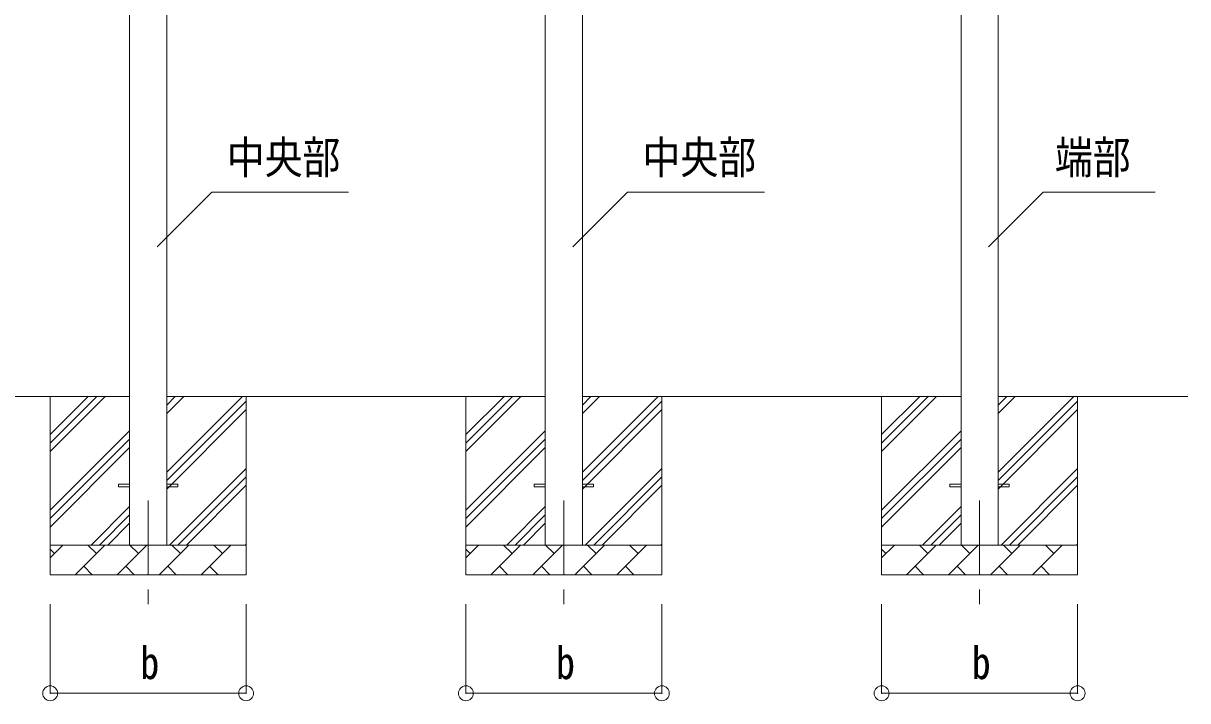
# Model space of a CAD drawing. Units: millimetres at full size, sheet at 1:50; details may follow other scales. Extents: x -14053 to 14053, y -9700 to 9700.
# Drawn here: x 4466 to 8388, y -183 to 2097 of the extents above; entities that cross this region are included whole.
import ezdxf
from ezdxf.enums import TextEntityAlignment as Align

# ---------------------------------------------------------------- set-up
doc = ezdxf.new("R2010")
doc.units = ezdxf.units.MM
doc.header["$LTSCALE"] = 50
doc.header["$PDMODE"] = 32
doc.header["$PDSIZE"] = 50
doc.linetypes.add('CHAIN1', pattern=[8, 5, -1, 1, -1])
for name, color, linetype, lineweight in [('0-2_建具', 4, 'Continuous', 9), ('0-3_階段', 7, 'CHAIN1', 9), ('0-4_設備', 7, 'Continuous', 9), ('0-7_ハッチ', 7, 'Continuous', 9), ('0-8_外構', 6, 'Continuous', 9)]:
    doc.layers.add(name, color=color, linetype=linetype, lineweight=lineweight)
doc.styles.add('ＭＳ ゴシック', font='')
doc.styles.get('ＭＳ ゴシック').set_extended_font_data('MS Gothic')

msp = doc.modelspace()

# ---------------------------------------------------------------- linework, layer by layer
at = {"layer": '0-2_建具'}
for p, q in [((7624.41, 3333.56), (7624.41, 341.06)), ((7749.41, 341.06), (7749.41, 3333.56)), ((6224.41, 3286.9), (6224.41, 341.06)), ((6349.41, 341.06), (6349.41, 3286.9)), ((4824.41, 3240.23), (4824.41, 341.06)), ((4949.41, 341.06), (4949.41, 3240.23)), ((4786.91, 545.56), (4824.41, 545.56)), ((4786.91, 536.56), (4786.91, 545.56)), ((4786.91, 536.56), (4824.41, 536.56)), ((4949.41, 545.56), (4986.91, 545.56)), ((4949.41, 536.56), (4986.91, 536.56)), ((4986.91, 536.56), (4986.91, 545.56)), ((6186.91, 545.56), (6224.41, 545.56)), ((6186.91, 536.56), (6186.91, 545.56)), ((6186.91, 536.56), (6224.41, 536.56)), ((6349.41, 545.56), (6386.91, 545.56)), ((6349.41, 536.56), (6386.91, 536.56)), ((6386.91, 536.56), (6386.91, 545.56)), ((7586.91, 545.56), (7624.41, 545.56)), ((7586.91, 536.56), (7586.91, 545.56)), ((7586.91, 536.56), (7624.41, 536.56)), ((7749.41, 545.56), (7786.91, 545.56)), ((7749.41, 536.56), (7786.91, 536.56)), ((7786.91, 536.56), (7786.91, 545.56))]:
    msp.add_line(p, q, dxfattribs=at)
at = {"layer": '0-3_階段'}
for p, q in [((4886.91, 491.06), (4886.91, 142.06)), ((6286.91, 491.06), (6286.91, 142.06)), ((7686.91, 491.06), (7686.91, 142.06))]:
    msp.add_line(p, q, dxfattribs=at)
at = {"layer": '0-4_設備'}
for p, q in [((4824.41, 841.06), (3549.41, 841.06)), ((4556.91, 841.06), (4556.91, 241.06)), ((4556.91, 656.01), (4741.96, 841.06)), ((4556.91, 684.3), (4713.67, 841.06)), ((4556.91, 712.58), (4685.39, 841.06)), ((6224.41, 841.06), (4949.41, 841.06)), ((4949.41, 585.97), (5204.51, 841.06)), ((4949.41, 783.96), (5006.52, 841.06)), ((4949.41, 812.24), (4978.23, 841.06)), ((4949.41, 557.68), (5216.91, 825.18)), ((5216.91, 841.06), (5216.91, 241.06)), ((5956.91, 841.06), (5956.91, 241.06)), ((5956.91, 656.01), (6141.96, 841.06)), ((5956.91, 684.3), (6113.67, 841.06)), ((5956.91, 712.58), (6085.39, 841.06)), ((7624.41, 841.06), (6349.41, 841.06)), ((6349.41, 585.97), (6604.51, 841.06)), ((6349.41, 783.96), (6406.52, 841.06)), ((6349.41, 812.24), (6378.23, 841.06)), ((6349.41, 557.68), (6616.91, 825.18)), ((6616.91, 841.06), (6616.91, 241.06)), ((7356.91, 841.06), (7356.91, 241.06)), ((7356.91, 656.01), (7541.96, 841.06)), ((7356.91, 684.3), (7513.67, 841.06)), ((7356.91, 712.58), (7485.39, 841.06)), ((8387.79, 841.06), (7749.41, 841.06)), ((7749.41, 585.97), (8004.51, 841.06)), ((7749.41, 783.96), (7806.52, 841.06)), ((7749.41, 812.24), (7778.23, 841.06)), ((7749.41, 557.68), (8016.91, 825.18)), ((8016.91, 841.06), (8016.91, 241.06)), ((4949.41, 529.4), (5216.91, 796.9)), ((6349.41, 529.4), (6616.91, 796.9)), ((7749.41, 529.4), (8016.91, 796.9)), ((4556.91, 458.02), (4824.41, 725.52)), ((5956.91, 458.02), (6224.41, 725.52)), ((7356.91, 458.02), (7624.41, 725.52)), ((4556.91, 429.74), (4824.41, 697.24)), ((4556.91, 401.46), (4824.41, 668.96)), ((5956.91, 429.74), (6224.41, 697.24)), ((5956.91, 401.46), (6224.41, 668.96)), ((7356.91, 429.74), (7624.41, 697.24)), ((7356.91, 401.46), (7624.41, 668.96)), ((4959.06, 341.06), (5216.91, 598.91)), ((6359.06, 341.06), (6616.91, 598.91)), ((7759.06, 341.06), (8016.91, 598.91)), ((4987.35, 341.06), (5216.91, 570.62)), ((6387.35, 341.06), (6616.91, 570.62)), ((7787.35, 341.06), (8016.91, 570.62)), ((5015.63, 341.06), (5216.91, 542.34)), ((6415.63, 341.06), (6616.91, 542.34)), ((7815.63, 341.06), (8016.91, 542.34)), ((4694.51, 341.06), (4824.41, 470.97)), ((6094.51, 341.06), (6224.41, 470.97)), ((7494.51, 341.06), (7624.41, 470.97)), ((4722.79, 341.06), (4824.41, 442.68)), ((6122.79, 341.06), (6224.41, 442.68)), ((7522.79, 341.06), (7624.41, 442.68)), ((4751.07, 341.06), (4824.41, 414.4)), ((6151.07, 341.06), (6224.41, 414.4)), ((7551.07, 341.06), (7624.41, 414.4)), ((4556.91, 341.06), (5216.91, 341.06)), ((4556.91, 298.17), (4599.8, 341.06)), ((4571.25, 312.51), (4556.91, 326.85)), ((4641.22, 241.06), (4741.22, 341.06)), ((4712.67, 312.51), (4684.11, 341.06)), ((4782.64, 241.06), (4882.64, 341.06)), ((4854.09, 312.51), (4825.54, 341.06)), ((4924.06, 241.06), (5024.06, 341.06)), ((4995.51, 312.51), (4966.96, 341.06)), ((5065.49, 241.06), (5165.49, 341.06)), ((5136.93, 312.51), (5108.38, 341.06)), ((5213.62, 341.06), (5216.91, 344.35)), ((5956.91, 341.06), (6616.91, 341.06)), ((5956.91, 298.17), (5999.8, 341.06)), ((5971.25, 312.51), (5956.91, 326.85)), ((6041.22, 241.06), (6141.22, 341.06)), ((6112.67, 312.51), (6084.11, 341.06)), ((6182.64, 241.06), (6282.64, 341.06)), ((6254.09, 312.51), (6225.54, 341.06)), ((6324.06, 241.06), (6424.06, 341.06)), ((6395.51, 312.51), (6366.96, 341.06)), ((6465.49, 241.06), (6565.49, 341.06)), ((6536.93, 312.51), (6508.38, 341.06)), ((6613.62, 341.06), (6616.91, 344.35)), ((7356.91, 341.06), (8016.91, 341.06)), ((7356.91, 298.17), (7399.8, 341.06)), ((7371.25, 312.51), (7356.91, 326.85)), ((7441.22, 241.06), (7541.22, 341.06)), ((7512.67, 312.51), (7484.11, 341.06)), ((7582.64, 241.06), (7682.64, 341.06)), ((7654.09, 312.51), (7625.54, 341.06)), ((7724.06, 241.06), (7824.06, 341.06)), ((7795.51, 312.51), (7766.96, 341.06)), ((7865.49, 241.06), (7965.49, 341.06)), ((7936.93, 312.51), (7908.38, 341.06)), ((8013.62, 341.06), (8016.91, 344.35)), ((5216.91, 241.06), (4556.91, 241.06)), ((4669.77, 269.62), (4698.33, 241.06)), ((4811.2, 269.62), (4839.75, 241.06)), ((4952.62, 269.62), (4981.17, 241.06)), ((5094.04, 269.62), (5122.59, 241.06)), ((6616.91, 241.06), (5956.91, 241.06)), ((6069.77, 269.62), (6098.33, 241.06)), ((6211.2, 269.62), (6239.75, 241.06)), ((6352.62, 269.62), (6381.17, 241.06)), ((6494.04, 269.62), (6522.59, 241.06)), ((8016.91, 241.06), (7356.91, 241.06)), ((7469.77, 269.62), (7498.33, 241.06)), ((7611.2, 269.62), (7639.75, 241.06)), ((7752.62, 269.62), (7781.17, 241.06)), ((7894.04, 269.62), (7922.59, 241.06))]:
    msp.add_line(p, q, dxfattribs=at)
at = {"layer": '0-7_ハッチ', "color": 6}
for p, q in [((5101.45, 1529.03), (4917.28, 1344.85)), ((5561.21, 1529.03), (5101.45, 1529.03)), ((6501.45, 1529.03), (6317.28, 1344.85)), ((6962.55, 1529.03), (6501.45, 1529.03))]:
    msp.add_line(p, q, dxfattribs=at)
msp.add_lwpolyline([(8278.2, 1529.03), (7901.45, 1529.03), (7717.28, 1344.85)], dxfattribs=at)
at = {"layer": '0-8_外構'}
for p, q in [((4556.91, -157.94), (4556.91, 142.06)), ((5216.91, -157.94), (5216.91, 142.06)), ((5956.91, -157.94), (5956.91, 142.06)), ((6616.91, -157.94), (6616.91, 142.06)), ((7356.91, -157.94), (7356.91, 142.06)), ((8016.91, -157.94), (8016.91, 142.06)), ((4556.91, -157.94), (5216.91, -157.94)), ((5956.91, -157.94), (6616.91, -157.94)), ((7356.91, -157.94), (8016.91, -157.94))]:
    msp.add_line(p, q, dxfattribs=at)
for p in [(4556.91, -157.94), (5216.91, -157.94), (5956.91, -157.94), (6616.91, -157.94), (7356.91, -157.94), (8016.91, -157.94)]:
    msp.add_point(p, dxfattribs=at)

# ---------------------------------------------------------------- texts
at = {"layer": '0-7_ハッチ', "style": 'ＭＳ ゴシック', "width": 0.85}
for s, p in [('中央部', (5151.58, 1557.82)), ('中央部', (6551.58, 1557.82)), ('端部', (7940.45, 1557.82))]:
    msp.add_text(s, height=110, dxfattribs=at).set_placement(p, align=Align.BOTTOM_LEFT)
at = {"layer": '0-8_外構', "color": 7, "style": 'ＭＳ ゴシック', "width": 0.85}
for p in [(4860.66, -142.94), (6260.66, -142.94), (7660.66, -142.94)]:
    msp.add_text('b', height=110, dxfattribs=at).set_placement(p, align=Align.BOTTOM_LEFT)

doc.saveas('drawing.dxf')
